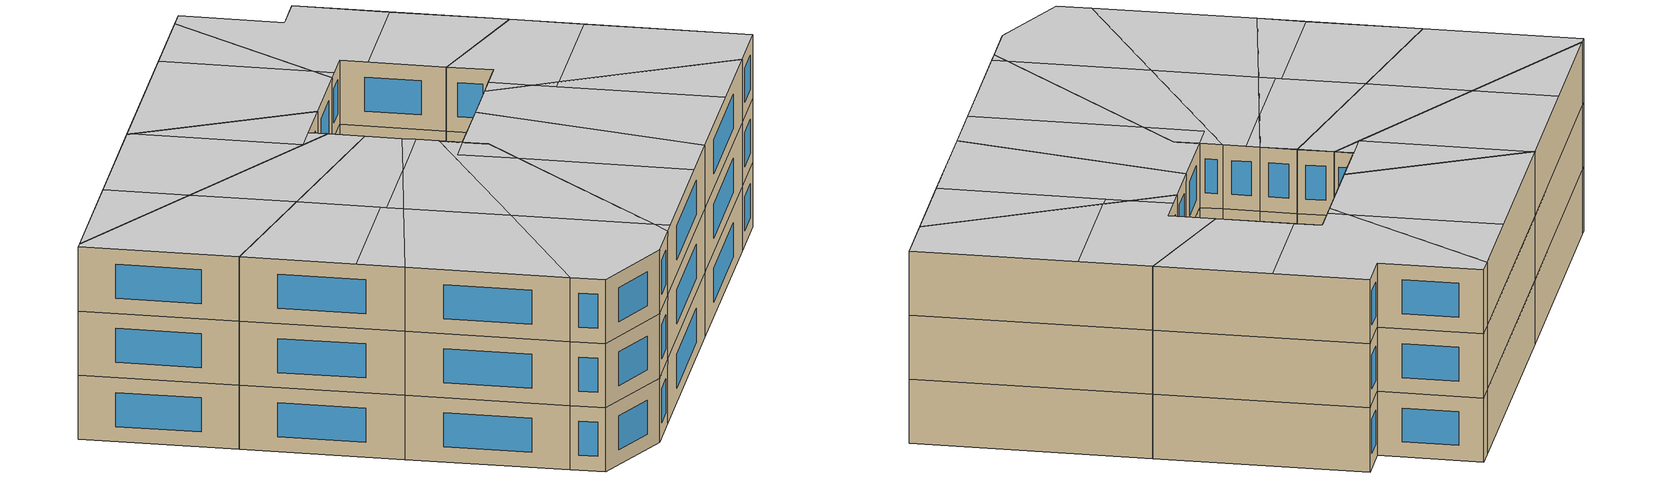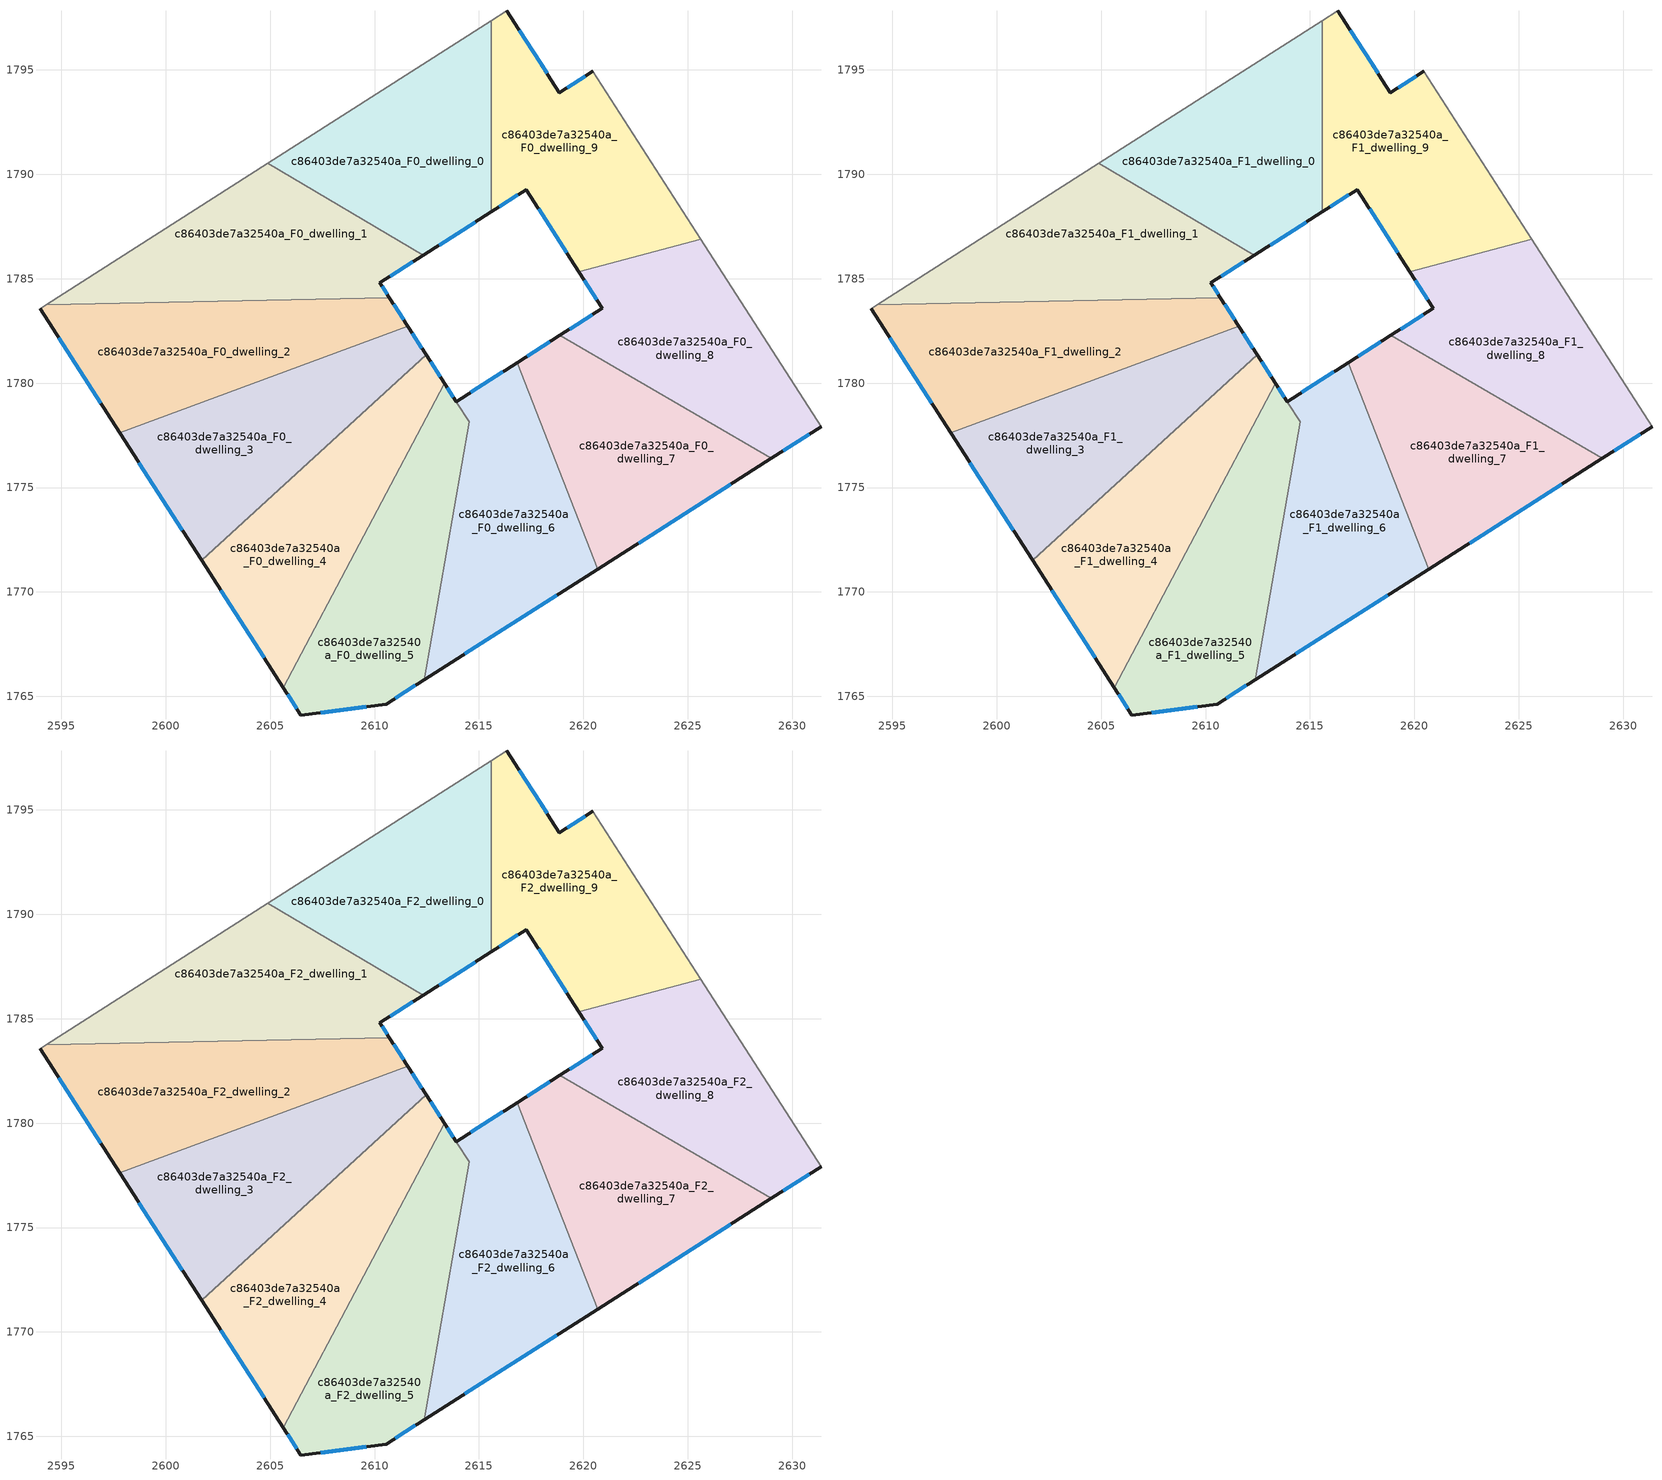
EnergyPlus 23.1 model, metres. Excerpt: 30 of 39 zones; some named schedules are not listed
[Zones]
c86403de7a32540a_F0_dwelling_0
 floor ground (EU_floor_Construction): 2615.58,1797.35 2615.58,1788.2 2612.32,1786.12 2604.88,1790.52 z0
 wall outside (EU_wall_Construction): 2612.32,1786.12 2615.58,1788.2 z0:3
 wall to c86403de7a32540a_F0_dwelling_1 (EU_wall_Construction): 2604.88,1790.52 2612.32,1786.12 z0:3
 wall adiabatic (EU_wall_Construction): 2615.58,1797.35 2604.88,1790.52 z0:3
 wall to c86403de7a32540a_F0_dwelling_9 (EU_wall_Construction): 2615.58,1788.2 2615.58,1797.35 z0:3
 window (EU_Window_Construction): 2613.09,1786.61 2614.82,1787.71 z0.7:2.3
c86403de7a32540a_F0_dwelling_1
 floor ground (EU_floor_Construction): 2612.32,1786.12 2610.26,1784.8 2610.71,1784.09 2594.28,1783.76 2604.88,1790.52 z0
 wall outside (EU_wall_Construction): 2610.71,1784.09 2610.26,1784.8 2612.32,1786.12 z0:3
 wall to c86403de7a32540a_F0_dwelling_2 (EU_wall_Construction): 2594.28,1783.76 2610.71,1784.09 z0:3
 wall adiabatic (EU_wall_Construction): 2604.88,1790.52 2594.28,1783.76 z0:3
 window (EU_Window_Construction): 2610.74,1785.11 2611.84,1785.81 / 2610.61,1784.26 2610.36,1784.63 z0.7:2.3
c86403de7a32540a_F0_dwelling_2
 floor ground (EU_floor_Construction): 2610.71,1784.09 2611.59,1782.72 2597.79,1777.63 2593.98,1783.57 2594.28,1783.76 z0
 wall outside (EU_wall_Construction): 2611.59,1782.72 2610.71,1784.09 / 2593.98,1783.57 2597.79,1777.63 z0:3
 wall to c86403de7a32540a_F0_dwelling_3 (EU_wall_Construction): 2597.79,1777.63 2611.59,1782.72 z0:3
 wall adiabatic (EU_wall_Construction): 2594.28,1783.76 2593.98,1783.57 z0:3
 window (EU_Window_Construction): 2611.39,1783.04 2610.92,1783.77 / 2594.88,1782.17 2596.9,1779.03 z0.7:2.3
c86403de7a32540a_F0_dwelling_3
 floor ground (EU_floor_Construction): 2611.59,1782.72 2612.47,1781.35 2601.72,1771.52 2597.79,1777.63 z0
 wall outside (EU_wall_Construction): 2612.47,1781.35 2611.59,1782.72 / 2597.79,1777.63 2601.72,1771.52 z0:3
 wall to c86403de7a32540a_F0_dwelling_4 (EU_wall_Construction): 2601.72,1771.52 2612.47,1781.35 z0:3
 window (EU_Window_Construction): 2612.27,1781.67 2611.8,1782.4 / 2598.71,1776.2 2600.79,1772.95 z0.7:2.3
c86403de7a32540a_F0_dwelling_4
 floor ground (EU_floor_Construction): 2612.47,1781.35 2613.35,1779.98 2605.64,1765.41 2601.72,1771.52 z0
 wall outside (EU_wall_Construction): 2613.35,1779.98 2612.47,1781.35 / 2601.72,1771.52 2605.64,1765.41 z0:3
 wall to c86403de7a32540a_F0_dwelling_5 (EU_wall_Construction): 2605.64,1765.41 2613.34,1779.96 z0:3
 wall to c86403de7a32540a_F0_dwelling_6 (EU_wall_Construction): 2613.35,1779.97 2613.35,1779.98 z0:3
 window (EU_Window_Construction): 2613.15,1780.3 2612.68,1781.03 / 2602.64,1770.08 2604.72,1766.84 z0.7:2.3
c86403de7a32540a_F0_dwelling_5
 floor ground (EU_floor_Construction): 2613.34,1779.96 2614.53,1778.15 2612.37,1765.8 2610.55,1764.63 2606.48,1764.1 2605.64,1765.41 z0
 wall outside (EU_wall_Construction): 2605.64,1765.41 2606.48,1764.1 2610.55,1764.63 2612.37,1765.8 z0:3
 wall to c86403de7a32540a_F0_dwelling_6 (EU_wall_Construction): 2612.37,1765.8 2614.53,1778.15 2613.34,1779.96 z0:3
 window (EU_Window_Construction): 2610.98,1764.91 2611.95,1765.52 / 2607.43,1764.23 2609.59,1764.51 / 2605.84,1765.1 2606.28,1764.41 z0.7:2.3
c86403de7a32540a_F0_dwelling_6
 floor ground (EU_floor_Construction): 2616.83,1780.98 2620.69,1771.1 2612.37,1765.8 2614.53,1778.15 2613.34,1779.96 2613.35,1779.98 2613.91,1779.12 z0
 wall outside (EU_wall_Construction): 2616.83,1780.98 2613.91,1779.12 2613.35,1779.98 / 2612.37,1765.8 2620.69,1771.1 z0:3
 wall to c86403de7a32540a_F0_dwelling_7 (EU_wall_Construction): 2620.69,1771.1 2616.83,1780.98 z0:3
 window (EU_Window_Construction): 2613.78,1779.32 2613.48,1779.78 / 2616.15,1780.54 2614.59,1779.56 / 2614.33,1767.04 2618.73,1769.85 z0.7:2.3
c86403de7a32540a_F0_dwelling_7
 floor ground (EU_floor_Construction): 2629,1776.4 2620.69,1771.1 2616.83,1780.98 2618.87,1782.28 z0
 wall outside (EU_wall_Construction): 2618.87,1782.28 2616.83,1780.98 / 2620.69,1771.1 2629,1776.4 z0:3
 wall to c86403de7a32540a_F0_dwelling_8 (EU_wall_Construction): 2629,1776.4 2618.87,1782.28 z0:3
 window (EU_Window_Construction): 2618.39,1781.98 2617.31,1781.29 / 2622.64,1772.35 2627.05,1775.16 z0.7:2.3
c86403de7a32540a_F0_dwelling_8
 floor ground (EU_floor_Construction): 2625.61,1786.9 2631.38,1777.92 2629,1776.4 2618.87,1782.28 2620.91,1783.58 2619.78,1785.33 z0
 wall outside (EU_wall_Construction): 2619.78,1785.33 2620.91,1783.58 2618.87,1782.28 / 2629,1776.4 2631.38,1777.92 z0:3
 wall to c86403de7a32540a_F0_dwelling_9 (EU_wall_Construction): 2625.61,1786.9 2619.78,1785.33 z0:3
 wall adiabatic (EU_wall_Construction): 2631.38,1777.92 2625.61,1786.9 z0:3
 window (EU_Window_Construction): 2620.43,1783.28 2619.35,1782.59 / 2620.05,1784.92 2620.64,1783.99 / 2629.56,1776.76 2630.82,1777.56 z0.7:2.3
c86403de7a32540a_F0_dwelling_9
 floor ground (EU_floor_Construction): 2620.45,1794.92 2625.61,1786.9 2619.78,1785.33 2617.26,1789.26 2615.58,1788.2 2615.58,1797.35 2616.34,1797.83 2618.85,1793.91 z0
 wall outside (EU_wall_Construction): 2615.58,1788.2 2617.26,1789.26 2619.78,1785.33 / 2620.45,1794.92 2618.85,1793.91 2616.34,1797.83 z0:3
 wall adiabatic (EU_wall_Construction): 2616.34,1797.83 2615.58,1797.35 / 2625.61,1786.9 2620.45,1794.92 z0:3
 window (EU_Window_Construction): 2617.85,1788.34 2619.19,1786.25 / 2615.97,1788.45 2616.86,1789.01 / 2618.26,1794.83 2616.93,1796.91 / 2620.08,1794.69 2619.23,1794.15 z0.7:2.3
c86403de7a32540a_F1_dwelling_0
 floor to c86403de7a32540a_F0_dwelling_0 (EU_floor_Construction): 2615.58,1797.35 2615.58,1788.2 2612.32,1786.12 2604.88,1790.52 z3
 wall outside (EU_wall_Construction): 2612.32,1786.12 2615.58,1788.2 z3:6
 wall to c86403de7a32540a_F1_dwelling_1 (EU_wall_Construction): 2604.88,1790.52 2612.32,1786.12 z3:6
 wall adiabatic (EU_wall_Construction): 2615.58,1797.35 2604.88,1790.52 z3:6
 wall to c86403de7a32540a_F1_dwelling_9 (EU_wall_Construction): 2615.58,1788.2 2615.58,1797.35 z3:6
 window (EU_Window_Construction): 2613.09,1786.61 2614.82,1787.71 z3.7:5.3
c86403de7a32540a_F1_dwelling_1
 floor to c86403de7a32540a_F0_dwelling_1 (EU_floor_Construction): 2612.32,1786.12 2610.26,1784.8 2610.71,1784.09 2594.28,1783.76 2604.88,1790.52 z3
 wall outside (EU_wall_Construction): 2610.71,1784.09 2610.26,1784.8 2612.32,1786.12 z3:6
 wall to c86403de7a32540a_F1_dwelling_2 (EU_wall_Construction): 2594.28,1783.76 2610.71,1784.09 z3:6
 wall adiabatic (EU_wall_Construction): 2604.88,1790.52 2594.28,1783.76 z3:6
 window (EU_Window_Construction): 2610.74,1785.11 2611.84,1785.81 / 2610.61,1784.26 2610.36,1784.63 z3.7:5.3
c86403de7a32540a_F1_dwelling_2
 floor to c86403de7a32540a_F0_dwelling_2 (EU_floor_Construction): 2610.71,1784.09 2611.59,1782.72 2597.79,1777.63 2593.98,1783.57 2594.28,1783.76 z3
 wall outside (EU_wall_Construction): 2611.59,1782.72 2610.71,1784.09 / 2593.98,1783.57 2597.79,1777.63 z3:6
 wall to c86403de7a32540a_F1_dwelling_3 (EU_wall_Construction): 2597.79,1777.63 2611.59,1782.72 z3:6
 wall adiabatic (EU_wall_Construction): 2594.28,1783.76 2593.98,1783.57 z3:6
 window (EU_Window_Construction): 2611.39,1783.04 2610.92,1783.77 / 2594.88,1782.17 2596.9,1779.03 z3.7:5.3
c86403de7a32540a_F1_dwelling_3
 floor to c86403de7a32540a_F0_dwelling_3 (EU_floor_Construction): 2611.59,1782.72 2612.47,1781.35 2601.72,1771.52 2597.79,1777.63 z3
 wall outside (EU_wall_Construction): 2612.47,1781.35 2611.59,1782.72 / 2597.79,1777.63 2601.72,1771.52 z3:6
 wall to c86403de7a32540a_F1_dwelling_4 (EU_wall_Construction): 2601.72,1771.52 2612.47,1781.35 z3:6
 window (EU_Window_Construction): 2612.27,1781.67 2611.8,1782.4 / 2598.71,1776.2 2600.79,1772.95 z3.7:5.3
c86403de7a32540a_F1_dwelling_4
 floor to c86403de7a32540a_F0_dwelling_4 (EU_floor_Construction): 2612.47,1781.35 2613.35,1779.98 2605.64,1765.41 2601.72,1771.52 z3
 wall outside (EU_wall_Construction): 2613.35,1779.98 2612.47,1781.35 / 2601.72,1771.52 2605.64,1765.41 z3:6
 wall to c86403de7a32540a_F1_dwelling_5 (EU_wall_Construction): 2605.64,1765.41 2613.34,1779.96 z3:6
 wall to c86403de7a32540a_F1_dwelling_6 (EU_wall_Construction): 2613.35,1779.97 2613.35,1779.98 z3:6
 window (EU_Window_Construction): 2613.15,1780.3 2612.68,1781.03 / 2602.64,1770.08 2604.72,1766.84 z3.7:5.3
c86403de7a32540a_F1_dwelling_5
 floor to c86403de7a32540a_F0_dwelling_5 (EU_floor_Construction): 2613.34,1779.96 2614.53,1778.15 2612.37,1765.8 2610.55,1764.63 2606.48,1764.1 2605.64,1765.41 z3
 wall outside (EU_wall_Construction): 2605.64,1765.41 2606.48,1764.1 2610.55,1764.63 2612.37,1765.8 z3:6
 wall to c86403de7a32540a_F1_dwelling_6 (EU_wall_Construction): 2612.37,1765.8 2614.53,1778.15 2613.34,1779.96 z3:6
 window (EU_Window_Construction): 2610.98,1764.91 2611.95,1765.52 / 2607.43,1764.23 2609.59,1764.51 / 2605.84,1765.1 2606.28,1764.41 z3.7:5.3
c86403de7a32540a_F1_dwelling_6
 floor to c86403de7a32540a_F0_dwelling_6 (EU_floor_Construction): 2616.83,1780.98 2620.69,1771.1 2612.37,1765.8 2614.53,1778.15 2613.34,1779.96 2613.35,1779.98 2613.91,1779.12 z3
 wall outside (EU_wall_Construction): 2616.83,1780.98 2613.91,1779.12 2613.35,1779.98 / 2612.37,1765.8 2620.69,1771.1 z3:6
 wall to c86403de7a32540a_F1_dwelling_7 (EU_wall_Construction): 2620.69,1771.1 2616.83,1780.98 z3:6
 window (EU_Window_Construction): 2613.78,1779.32 2613.48,1779.78 / 2616.15,1780.54 2614.59,1779.56 / 2614.33,1767.04 2618.73,1769.85 z3.7:5.3
c86403de7a32540a_F1_dwelling_7
 floor to c86403de7a32540a_F0_dwelling_7 (EU_floor_Construction): 2629,1776.4 2620.69,1771.1 2616.83,1780.98 2618.87,1782.28 z3
 wall outside (EU_wall_Construction): 2618.87,1782.28 2616.83,1780.98 / 2620.69,1771.1 2629,1776.4 z3:6
 wall to c86403de7a32540a_F1_dwelling_8 (EU_wall_Construction): 2629,1776.4 2618.87,1782.28 z3:6
 window (EU_Window_Construction): 2618.39,1781.98 2617.31,1781.29 / 2622.64,1772.35 2627.05,1775.16 z3.7:5.3
c86403de7a32540a_F1_dwelling_8
 floor to c86403de7a32540a_F0_dwelling_8 (EU_floor_Construction): 2625.61,1786.9 2631.38,1777.92 2629,1776.4 2618.87,1782.28 2620.91,1783.58 2619.78,1785.33 z3
 wall outside (EU_wall_Construction): 2619.78,1785.33 2620.91,1783.58 2618.87,1782.28 / 2629,1776.4 2631.38,1777.92 z3:6
 wall to c86403de7a32540a_F1_dwelling_9 (EU_wall_Construction): 2625.61,1786.9 2619.78,1785.33 z3:6
 wall adiabatic (EU_wall_Construction): 2631.38,1777.92 2625.61,1786.9 z3:6
 window (EU_Window_Construction): 2620.43,1783.28 2619.35,1782.59 / 2620.05,1784.92 2620.64,1783.99 / 2629.56,1776.76 2630.82,1777.56 z3.7:5.3
c86403de7a32540a_F1_dwelling_9
 floor to c86403de7a32540a_F0_dwelling_9 (EU_floor_Construction): 2620.45,1794.92 2625.61,1786.9 2619.78,1785.33 2617.26,1789.26 2615.58,1788.2 2615.58,1797.35 2616.34,1797.83 2618.85,1793.91 z3
 wall outside (EU_wall_Construction): 2615.58,1788.2 2617.26,1789.26 2619.78,1785.33 / 2620.45,1794.92 2618.85,1793.91 2616.34,1797.83 z3:6
 wall adiabatic (EU_wall_Construction): 2616.34,1797.83 2615.58,1797.35 / 2625.61,1786.9 2620.45,1794.92 z3:6
 window (EU_Window_Construction): 2617.85,1788.34 2619.19,1786.25 / 2615.97,1788.45 2616.86,1789.01 / 2618.26,1794.83 2616.93,1796.91 / 2620.08,1794.69 2619.23,1794.15 z3.7:5.3
c86403de7a32540a_F2_dwelling_0
 floor to c86403de7a32540a_F1_dwelling_0 (EU_floor_Construction): 2615.58,1797.35 2615.58,1788.2 2612.32,1786.12 2604.88,1790.52 z6
 wall outside (EU_wall_Construction): 2612.32,1786.12 2615.58,1788.2 z6:9
 wall to c86403de7a32540a_F2_dwelling_1 (EU_wall_Construction): 2604.88,1790.52 2612.32,1786.12 z6:9
 wall adiabatic (EU_wall_Construction): 2615.58,1797.35 2604.88,1790.52 z6:9
 wall to c86403de7a32540a_F2_dwelling_9 (EU_wall_Construction): 2615.58,1788.2 2615.58,1797.35 z6:9
 window (EU_Window_Construction): 2613.09,1786.61 2614.82,1787.71 z6.7:8.3
 ceiling to c86403de7a32540a_F3_dwelling_4 (EU_floor_Construction): 2615.58,1788.2 2615.58,1789.3 2611.93,1795.02 2604.94,1790.56 2605.02,1790.44 2612.32,1786.12 z9
 ceiling to c86403de7a32540a_F3_dwelling_6 (EU_floor_Construction): 2615.58,1789.3 2615.58,1797.35 2611.93,1795.02 z9
c86403de7a32540a_F2_dwelling_1
 floor to c86403de7a32540a_F1_dwelling_1 (EU_floor_Construction): 2612.32,1786.12 2610.26,1784.8 2610.71,1784.09 2594.28,1783.76 2604.88,1790.52 z6
 wall outside (EU_wall_Construction): 2610.71,1784.09 2610.26,1784.8 2612.32,1786.12 z6:9
 wall to c86403de7a32540a_F2_dwelling_2 (EU_wall_Construction): 2594.28,1783.76 2610.71,1784.09 z6:9
 wall adiabatic (EU_wall_Construction): 2604.88,1790.52 2594.28,1783.76 z6:9
 window (EU_Window_Construction): 2610.74,1785.11 2611.84,1785.81 / 2610.61,1784.26 2610.36,1784.63 z6.7:8.3
 ceiling to c86403de7a32540a_F3_dwelling_2 (EU_floor_Construction): 2610.71,1784.09 2610.25,1784.8 2609.09,1784.06 z9; 2609.09,1784.06 2605.02,1790.44 2604.88,1790.52 2599.53,1787.11 2601.57,1783.91 z9
 ceiling adiabatic (EU_roof_Construction): 2612.32,1786.12 2605.02,1790.44 2609.09,1784.06 z9
 ceiling to c86403de7a32540a_F3_dwelling_0 (EU_floor_Construction): 2601.57,1783.91 2599.53,1787.11 2594.28,1783.76 z9
c86403de7a32540a_F2_dwelling_2
 floor to c86403de7a32540a_F1_dwelling_2 (EU_floor_Construction): 2610.71,1784.09 2611.59,1782.72 2597.79,1777.63 2593.98,1783.57 2594.28,1783.76 z6
 wall outside (EU_wall_Construction): 2611.59,1782.72 2610.71,1784.09 / 2593.98,1783.57 2597.79,1777.63 z6:9
 wall to c86403de7a32540a_F2_dwelling_3 (EU_wall_Construction): 2597.79,1777.63 2611.59,1782.72 z6:9
 wall adiabatic (EU_wall_Construction): 2594.28,1783.76 2593.98,1783.57 z6:9
 window (EU_Window_Construction): 2611.39,1783.04 2610.92,1783.77 / 2594.88,1782.17 2596.9,1779.03 z6.7:8.3
 ceiling to c86403de7a32540a_F3_dwelling_0 (EU_floor_Construction): 2604.09,1779.96 2601.57,1783.91 2594.28,1783.76 2593.98,1783.57 2597.79,1777.63 z9
 ceiling to c86403de7a32540a_F3_dwelling_2 (EU_floor_Construction): 2611.59,1782.72 2610.71,1784.09 2601.57,1783.91 2604.09,1779.96 z9
c86403de7a32540a_F2_dwelling_3
 floor to c86403de7a32540a_F1_dwelling_3 (EU_floor_Construction): 2611.59,1782.72 2612.47,1781.35 2601.72,1771.52 2597.79,1777.63 z6
 wall outside (EU_wall_Construction): 2612.47,1781.35 2611.59,1782.72 / 2597.79,1777.63 2601.72,1771.52 z6:9
 wall to c86403de7a32540a_F2_dwelling_4 (EU_wall_Construction): 2601.72,1771.52 2612.47,1781.35 z6:9
 window (EU_Window_Construction): 2612.27,1781.67 2611.8,1782.4 / 2598.71,1776.2 2600.79,1772.95 z6.7:8.3
 ceiling to c86403de7a32540a_F3_dwelling_3 (EU_floor_Construction): 2609.8,1778.91 2606.22,1776.62 2606.62,1776 z9
 ceiling to c86403de7a32540a_F3_dwelling_0 (EU_floor_Construction): 2606.07,1776.86 2604.09,1779.96 2597.79,1777.63 2600.55,1773.34 z9
 ceiling to c86403de7a32540a_F3_dwelling_1 (EU_floor_Construction): 2606.62,1776 2606.07,1776.86 2600.55,1773.34 2601.72,1771.52 z9
 ceiling to c86403de7a32540a_F3_dwelling_2 (EU_floor_Construction): 2609.8,1778.91 2612.47,1781.35 2611.59,1782.72 2604.09,1779.96 2606.22,1776.62 z9
c86403de7a32540a_F2_dwelling_4
 floor to c86403de7a32540a_F1_dwelling_4 (EU_floor_Construction): 2612.47,1781.35 2613.35,1779.98 2605.64,1765.41 2601.72,1771.52 z6
 wall outside (EU_wall_Construction): 2613.35,1779.98 2612.47,1781.35 / 2601.72,1771.52 2605.64,1765.41 z6:9
 wall to c86403de7a32540a_F2_dwelling_5 (EU_wall_Construction): 2605.64,1765.41 2613.34,1779.96 z6:9
 wall to c86403de7a32540a_F2_dwelling_6 (EU_wall_Construction): 2613.35,1779.97 2613.35,1779.98 z6:9
 window (EU_Window_Construction): 2613.15,1780.3 2612.68,1781.03 / 2602.64,1770.08 2604.72,1766.84 z6.7:8.3
 ceiling to c86403de7a32540a_F3_dwelling_1 (EU_floor_Construction): 2605.64,1765.41 2609.15,1772.04 2606.62,1776 2601.72,1771.52 z9
 ceiling to c86403de7a32540a_F3_dwelling_2 (EU_floor_Construction): 2611.63,1780.07 2612.8,1780.83 2612.47,1781.35 2609.8,1778.9 z9
 ceiling to c86403de7a32540a_F3_dwelling_3 (EU_floor_Construction): 2609.15,1772.04 2613.34,1779.96 2613.35,1779.97 2612.8,1780.83 2611.63,1780.07 2609.8,1778.9 2606.62,1776 z9
c86403de7a32540a_F2_dwelling_5
 floor to c86403de7a32540a_F1_dwelling_5 (EU_floor_Construction): 2613.34,1779.96 2614.53,1778.15 2612.37,1765.8 2610.55,1764.63 2606.48,1764.1 2605.64,1765.41 z6
 wall outside (EU_wall_Construction): 2605.64,1765.41 2606.48,1764.1 2610.55,1764.63 2612.37,1765.8 z6:9
 wall to c86403de7a32540a_F2_dwelling_6 (EU_wall_Construction): 2612.37,1765.8 2614.53,1778.15 2613.34,1779.96 z6:9
 window (EU_Window_Construction): 2610.98,1764.91 2611.95,1765.52 / 2607.43,1764.23 2609.59,1764.51 / 2605.84,1765.1 2606.28,1764.41 z6.7:8.3
 ceiling to c86403de7a32540a_F3_dwelling_3 (EU_floor_Construction): 2612.54,1766.72 2614.17,1776.09 2612.72,1778.36 2613.9,1779.11 2613.34,1779.96 2609.15,1772.04 z9
 ceiling to c86403de7a32540a_F3_dwelling_5 (EU_floor_Construction): 2614.17,1776.1 2614.53,1778.15 2614.19,1778.66 2613.9,1779.11 2612.72,1778.36 z9
 ceiling to c86403de7a32540a_F3_dwelling_1 (EU_floor_Construction): 2612.37,1765.8 2612.54,1766.72 2609.15,1772.04 2605.64,1765.41 2606.48,1764.1 2610.55,1764.63 z9
c86403de7a32540a_F2_dwelling_6
 floor to c86403de7a32540a_F1_dwelling_6 (EU_floor_Construction): 2616.83,1780.98 2620.69,1771.1 2612.37,1765.8 2614.53,1778.15 2613.34,1779.96 2613.35,1779.98 2613.91,1779.12 z6
 wall outside (EU_wall_Construction): 2616.83,1780.98 2613.91,1779.12 2613.35,1779.98 / 2612.37,1765.8 2620.69,1771.1 z6:9
 wall to c86403de7a32540a_F2_dwelling_7 (EU_wall_Construction): 2620.69,1771.1 2616.83,1780.98 z6:9
 window (EU_Window_Construction): 2613.78,1779.32 2613.48,1779.78 / 2616.15,1780.54 2614.59,1779.56 / 2614.33,1767.04 2618.73,1769.85 z6.7:8.3
 ceiling adiabatic (EU_roof_Construction): 2618.32,1769.59 2614.17,1776.1 2612.54,1766.72 2612.91,1766.14 z9
 ceiling to c86403de7a32540a_F3_dwelling_5 (EU_floor_Construction): 2620.69,1771.1 2616.83,1780.98 2613.91,1779.12 2614.53,1778.15 2614.17,1776.1 2618.32,1769.59 z9
 ceiling to c86403de7a32540a_F3_dwelling_1 (EU_floor_Construction): 2612.91,1766.14 2612.54,1766.72 2612.37,1765.8 z9
c86403de7a32540a_F2_dwelling_7
 floor to c86403de7a32540a_F1_dwelling_7 (EU_floor_Construction): 2629,1776.4 2620.69,1771.1 2616.83,1780.98 2618.87,1782.28 z6
 wall outside (EU_wall_Construction): 2618.87,1782.28 2616.83,1780.98 / 2620.69,1771.1 2629,1776.4 z6:9
 wall to c86403de7a32540a_F2_dwelling_8 (EU_wall_Construction): 2629,1776.4 2618.87,1782.28 z6:9
 window (EU_Window_Construction): 2618.39,1781.98 2617.31,1781.29 / 2622.64,1772.35 2627.05,1775.16 z6.7:8.3
 ceiling to c86403de7a32540a_F3_dwelling_8 (EU_floor_Construction): 2629,1776.4 2621.78,1780.59 2621.33,1780.3 2625.31,1774.05 z9
 ceiling to c86403de7a32540a_F3_dwelling_5 (EU_floor_Construction): 2625.31,1774.05 2620.76,1781.19 2618.87,1782.28 2616.83,1780.98 2620.69,1771.1 z9
 ceiling to c86403de7a32540a_F3_dwelling_7 (EU_floor_Construction): 2621.78,1780.59 2620.76,1781.19 2621.33,1780.3 z9
c86403de7a32540a_F2_dwelling_8
 floor to c86403de7a32540a_F1_dwelling_8 (EU_floor_Construction): 2625.61,1786.9 2631.38,1777.92 2629,1776.4 2618.87,1782.28 2620.91,1783.58 2619.78,1785.33 z6
 wall outside (EU_wall_Construction): 2619.78,1785.33 2620.91,1783.58 2618.87,1782.28 / 2629,1776.4 2631.38,1777.92 z6:9
 wall to c86403de7a32540a_F2_dwelling_9 (EU_wall_Construction): 2625.61,1786.9 2619.78,1785.33 z6:9
 wall adiabatic (EU_wall_Construction): 2631.38,1777.92 2625.61,1786.9 z6:9
 window (EU_Window_Construction): 2620.43,1783.28 2619.35,1782.59 / 2620.05,1784.92 2620.64,1783.99 / 2629.56,1776.76 2630.82,1777.56 z6.7:8.3
 ceiling to c86403de7a32540a_F3_dwelling_7 (EU_floor_Construction): 2627.37,1784.16 2625.61,1786.9 2619.78,1785.33 2620.91,1783.58 2619.72,1782.82 2620.76,1781.19 2621.78,1780.59 z9
 ceiling to c86403de7a32540a_F3_dwelling_8 (EU_floor_Construction): 2631.38,1777.92 2627.37,1784.16 2621.78,1780.59 2629,1776.4 z9
 ceiling to c86403de7a32540a_F3_dwelling_5 (EU_floor_Construction): 2620.76,1781.19 2619.72,1782.82 2618.87,1782.28 z9
c86403de7a32540a_F2_dwelling_9
 floor to c86403de7a32540a_F1_dwelling_9 (EU_floor_Construction): 2620.45,1794.92 2625.61,1786.9 2619.78,1785.33 2617.26,1789.26 2615.58,1788.2 2615.58,1797.35 2616.34,1797.83 2618.85,1793.91 z6
 wall outside (EU_wall_Construction): 2615.58,1788.2 2617.26,1789.26 2619.78,1785.33 / 2620.45,1794.92 2618.85,1793.91 2616.34,1797.83 z6:9
 wall adiabatic (EU_wall_Construction): 2616.34,1797.83 2615.58,1797.35 / 2625.61,1786.9 2620.45,1794.92 z6:9
 window (EU_Window_Construction): 2617.85,1788.34 2619.19,1786.25 / 2615.97,1788.45 2616.86,1789.01 / 2618.26,1794.83 2616.93,1796.91 / 2620.08,1794.69 2619.23,1794.15 z6.7:8.3
 ceiling to c86403de7a32540a_F3_dwelling_6 (EU_floor_Construction): 2622.77,1791.32 2620.45,1794.92 2618.85,1793.91 2616.34,1797.83 2615.58,1797.35 2615.58,1789.3 2616.08,1788.52 2617.26,1789.26 2617.92,1788.23 z9
 ceiling to c86403de7a32540a_F3_dwelling_4 (EU_floor_Construction): 2616.08,1788.52 2615.58,1789.3 2615.58,1788.2 z9
 ceiling to c86403de7a32540a_F3_dwelling_7 (EU_floor_Construction): 2625.61,1786.9 2622.77,1791.32 2617.92,1788.23 2619.78,1785.33 z9
[Building]
EU S2 Campaign: North Axis=0; Terrain=City; Solar Distribution=FullExterior
[Site:Location]
Budapest.Ferenc.Liszt.Intl.AP: Latitude=47.437; Longitude=19.256; Time Zone=1; Elevation=185
[SizingPeriod:WeatherFileDays]
AnnualSizingPeriod: Begin Month=1; Begin Day of Month=1; End Month=12; End Day of Month=31; Day of Week for Start Day=Monday; Use Weather File Daylight Saving Period=No; Use Weather File Rain and Snow Indicators=No
[MATERIAL]
EU_InternalMass_Material: Roughness=MediumRough; Thickness=0.1; Conductivity=1; Density=1800; Specific Heat=900; Thermal Absorptance=0.9; Solar Absorptance=0.7; Visible Absorptance=0.7
[MATERIAL:NOMASS] Roughness=MediumRough; Thermal Absorptance=0.9; Solar Absorptance=0.7; Visible Absorptance=0.7
Name | Thermal Resistance
EU_wall_NoMass | 0.832559
EU_roof_NoMass | 1.39638
EU_floor_NoMass | 0.872794
[WINDOWMATERIAL:SIMPLEGLAZINGSYSTEM]
EU_Window_SimpleGlazing: UFactor=2.79869; Solar Heat Gain Coefficient=0.75; Visible Transmittance=0.75
[CONSTRUCTION]
EU_wall_Construction: EU_wall_NoMass
EU_roof_Construction: EU_roof_NoMass
EU_floor_Construction: EU_floor_NoMass
EU_Window_Construction: EU_Window_SimpleGlazing
EU_InternalMass_Construction: EU_InternalMass_Material
[ZONE] Type=1; Multiplier=1; Ceiling Height=autocalculate; Floor Area=autocalculate; Part of Total Floor Area=Yes
Name | Volume
c86403de7a32540a_F0_dwelling_0; c86403de7a32540a_F1_dwelling_0; c86403de7a32540a_F2_dwelling_0 | 191.587
c86403de7a32540a_F0_dwelling_1; c86403de7a32540a_F1_dwelling_1; c86403de7a32540a_F2_dwelling_1; c86403de7a32540a_F0_dwelling_4; c86403de7a32540a_F1_dwelling_4; c86403de7a32540a_F2_dwelling_4 | 191.583
c86403de7a32540a_F0_dwelling_2; c86403de7a32540a_F1_dwelling_2; c86403de7a32540a_F2_dwelling_2 | 191.598
c86403de7a32540a_F0_dwelling_3; c86403de7a32540a_F1_dwelling_3; c86403de7a32540a_F2_dwelling_3 | 191.609
c86403de7a32540a_F0_dwelling_5; c86403de7a32540a_F1_dwelling_5; c86403de7a32540a_F2_dwelling_5 | 189.759
c86403de7a32540a_F0_dwelling_6; c86403de7a32540a_F1_dwelling_6; c86403de7a32540a_F2_dwelling_6 | 193.536
c86403de7a32540a_F0_dwelling_7; c86403de7a32540a_F1_dwelling_7; c86403de7a32540a_F2_dwelling_7 | 191.568
c86403de7a32540a_F0_dwelling_8; c86403de7a32540a_F1_dwelling_8; c86403de7a32540a_F2_dwelling_8 | 191.606
c86403de7a32540a_F0_dwelling_9; c86403de7a32540a_F1_dwelling_9; c86403de7a32540a_F2_dwelling_9 | 191.597
[INTERNALMASS] Construction=EU_InternalMass_Construction
Name | Zone or ZoneList | Surface Area
c86403de7a32540a_F0_dwelling_0_EU_InternalMass | c86403de7a32540a_F0_dwelling_0 | 63.8624
c86403de7a32540a_F0_dwelling_1_EU_InternalMass | c86403de7a32540a_F0_dwelling_1 | 63.8614
c86403de7a32540a_F0_dwelling_2_EU_InternalMass | c86403de7a32540a_F0_dwelling_2 | 63.8658
c86403de7a32540a_F0_dwelling_3_EU_InternalMass | c86403de7a32540a_F0_dwelling_3 | 63.8695
c86403de7a32540a_F0_dwelling_4_EU_InternalMass | c86403de7a32540a_F0_dwelling_4 | 63.8608
c86403de7a32540a_F0_dwelling_5_EU_InternalMass | c86403de7a32540a_F0_dwelling_5 | 63.2504
c86403de7a32540a_F0_dwelling_6_EU_InternalMass | c86403de7a32540a_F0_dwelling_6 | 64.4904
c86403de7a32540a_F0_dwelling_7_EU_InternalMass | c86403de7a32540a_F0_dwelling_7 | 63.8559
c86403de7a32540a_F0_dwelling_8_EU_InternalMass | c86403de7a32540a_F0_dwelling_8 | 63.8688
c86403de7a32540a_F0_dwelling_9_EU_InternalMass | c86403de7a32540a_F0_dwelling_9 | 63.8655
c86403de7a32540a_F1_dwelling_0_EU_InternalMass | c86403de7a32540a_F1_dwelling_0 | 63.8624
c86403de7a32540a_F1_dwelling_1_EU_InternalMass | c86403de7a32540a_F1_dwelling_1 | 63.8614
c86403de7a32540a_F1_dwelling_2_EU_InternalMass | c86403de7a32540a_F1_dwelling_2 | 63.8658
c86403de7a32540a_F1_dwelling_3_EU_InternalMass | c86403de7a32540a_F1_dwelling_3 | 63.8695
c86403de7a32540a_F1_dwelling_4_EU_InternalMass | c86403de7a32540a_F1_dwelling_4 | 63.8608
c86403de7a32540a_F1_dwelling_5_EU_InternalMass | c86403de7a32540a_F1_dwelling_5 | 63.2504
c86403de7a32540a_F1_dwelling_6_EU_InternalMass | c86403de7a32540a_F1_dwelling_6 | 64.4904
c86403de7a32540a_F1_dwelling_7_EU_InternalMass | c86403de7a32540a_F1_dwelling_7 | 63.8559
c86403de7a32540a_F1_dwelling_8_EU_InternalMass | c86403de7a32540a_F1_dwelling_8 | 63.8688
c86403de7a32540a_F1_dwelling_9_EU_InternalMass | c86403de7a32540a_F1_dwelling_9 | 63.8655
c86403de7a32540a_F2_dwelling_0_EU_InternalMass | c86403de7a32540a_F2_dwelling_0 | 63.8624
c86403de7a32540a_F2_dwelling_1_EU_InternalMass | c86403de7a32540a_F2_dwelling_1 | 63.8614
c86403de7a32540a_F2_dwelling_2_EU_InternalMass | c86403de7a32540a_F2_dwelling_2 | 63.8658
c86403de7a32540a_F2_dwelling_3_EU_InternalMass | c86403de7a32540a_F2_dwelling_3 | 63.8695
c86403de7a32540a_F2_dwelling_4_EU_InternalMass | c86403de7a32540a_F2_dwelling_4 | 63.8608
c86403de7a32540a_F2_dwelling_5_EU_InternalMass | c86403de7a32540a_F2_dwelling_5 | 63.2504
c86403de7a32540a_F2_dwelling_6_EU_InternalMass | c86403de7a32540a_F2_dwelling_6 | 64.4904
c86403de7a32540a_F2_dwelling_7_EU_InternalMass | c86403de7a32540a_F2_dwelling_7 | 63.8559
c86403de7a32540a_F2_dwelling_8_EU_InternalMass | c86403de7a32540a_F2_dwelling_8 | 63.8688
c86403de7a32540a_F2_dwelling_9_EU_InternalMass | c86403de7a32540a_F2_dwelling_9 | 63.8655
[OTHEREQUIPMENT] Fuel Type=Electricity; Design Level Calculation Method=Watts/Area; Power per Zone Floor Area=1; Fraction Latent=0; Fraction Radiant=0; Fraction Lost=0; Carbon Dioxide Generation Rate=0; EndUse Subcategory=EU_Step8_InternalGains
Name | Zone or ZoneList or Space or SpaceList | Schedule
EU_Step8_InternalGain_c86403de7a32540a_F0_dwelling_0_f000 | c86403de7a32540a_F0_dwelling_0 | EU_Step8_GainSchedule_c86403de7a32540a_F0_dwelling_0_f000
EU_Step8_InternalGain_c86403de7a32540a_F0_dwelling_1_f000 | c86403de7a32540a_F0_dwelling_1 | EU_Step8_GainSchedule_c86403de7a32540a_F0_dwelling_1_f000
EU_Step8_InternalGain_c86403de7a32540a_F0_dwelling_2_f000 | c86403de7a32540a_F0_dwelling_2 | EU_Step8_GainSchedule_c86403de7a32540a_F0_dwelling_2_f000
EU_Step8_InternalGain_c86403de7a32540a_F0_dwelling_3_f000 | c86403de7a32540a_F0_dwelling_3 | EU_Step8_GainSchedule_c86403de7a32540a_F0_dwelling_3_f000
EU_Step8_InternalGain_c86403de7a32540a_F0_dwelling_4_f000 | c86403de7a32540a_F0_dwelling_4 | EU_Step8_GainSchedule_c86403de7a32540a_F0_dwelling_4_f000
EU_Step8_InternalGain_c86403de7a32540a_F0_dwelling_5_f000 | c86403de7a32540a_F0_dwelling_5 | EU_Step8_GainSchedule_c86403de7a32540a_F0_dwelling_5_f000
EU_Step8_InternalGain_c86403de7a32540a_F0_dwelling_6_f000 | c86403de7a32540a_F0_dwelling_6 | EU_Step8_GainSchedule_c86403de7a32540a_F0_dwelling_6_f000
EU_Step8_InternalGain_c86403de7a32540a_F0_dwelling_7_f000 | c86403de7a32540a_F0_dwelling_7 | EU_Step8_GainSchedule_c86403de7a32540a_F0_dwelling_7_f000
EU_Step8_InternalGain_c86403de7a32540a_F0_dwelling_8_f000 | c86403de7a32540a_F0_dwelling_8 | EU_Step8_GainSchedule_c86403de7a32540a_F0_dwelling_8_f000
EU_Step8_InternalGain_c86403de7a32540a_F0_dwelling_9_f000 | c86403de7a32540a_F0_dwelling_9 | EU_Step8_GainSchedule_c86403de7a32540a_F0_dwelling_9_f000
EU_Step8_InternalGain_c86403de7a32540a_F1_dwelling_0_f000 | c86403de7a32540a_F1_dwelling_0 | EU_Step8_GainSchedule_c86403de7a32540a_F1_dwelling_0_f000
EU_Step8_InternalGain_c86403de7a32540a_F1_dwelling_1_f000 | c86403de7a32540a_F1_dwelling_1 | EU_Step8_GainSchedule_c86403de7a32540a_F1_dwelling_1_f000
EU_Step8_InternalGain_c86403de7a32540a_F1_dwelling_2_f000 | c86403de7a32540a_F1_dwelling_2 | EU_Step8_GainSchedule_c86403de7a32540a_F1_dwelling_2_f000
EU_Step8_InternalGain_c86403de7a32540a_F1_dwelling_3_f000 | c86403de7a32540a_F1_dwelling_3 | EU_Step8_GainSchedule_c86403de7a32540a_F1_dwelling_3_f000
EU_Step8_InternalGain_c86403de7a32540a_F1_dwelling_4_f000 | c86403de7a32540a_F1_dwelling_4 | EU_Step8_GainSchedule_c86403de7a32540a_F1_dwelling_4_f000
EU_Step8_InternalGain_c86403de7a32540a_F1_dwelling_5_f000 | c86403de7a32540a_F1_dwelling_5 | EU_Step8_GainSchedule_c86403de7a32540a_F1_dwelling_5_f000
EU_Step8_InternalGain_c86403de7a32540a_F1_dwelling_6_f000 | c86403de7a32540a_F1_dwelling_6 | EU_Step8_GainSchedule_c86403de7a32540a_F1_dwelling_6_f000
EU_Step8_InternalGain_c86403de7a32540a_F1_dwelling_7_f000 | c86403de7a32540a_F1_dwelling_7 | EU_Step8_GainSchedule_c86403de7a32540a_F1_dwelling_7_f000
EU_Step8_InternalGain_c86403de7a32540a_F1_dwelling_8_f000 | c86403de7a32540a_F1_dwelling_8 | EU_Step8_GainSchedule_c86403de7a32540a_F1_dwelling_8_f000
EU_Step8_InternalGain_c86403de7a32540a_F1_dwelling_9_f000 | c86403de7a32540a_F1_dwelling_9 | EU_Step8_GainSchedule_c86403de7a32540a_F1_dwelling_9_f000
EU_Step8_InternalGain_c86403de7a32540a_F2_dwelling_0_f000 | c86403de7a32540a_F2_dwelling_0 | EU_Step8_GainSchedule_c86403de7a32540a_F2_dwelling_0_f000
EU_Step8_InternalGain_c86403de7a32540a_F2_dwelling_1_f000 | c86403de7a32540a_F2_dwelling_1 | EU_Step8_GainSchedule_c86403de7a32540a_F2_dwelling_1_f000
EU_Step8_InternalGain_c86403de7a32540a_F2_dwelling_2_f000 | c86403de7a32540a_F2_dwelling_2 | EU_Step8_GainSchedule_c86403de7a32540a_F2_dwelling_2_f000
EU_Step8_InternalGain_c86403de7a32540a_F2_dwelling_3_f000 | c86403de7a32540a_F2_dwelling_3 | EU_Step8_GainSchedule_c86403de7a32540a_F2_dwelling_3_f000
EU_Step8_InternalGain_c86403de7a32540a_F2_dwelling_4_f000 | c86403de7a32540a_F2_dwelling_4 | EU_Step8_GainSchedule_c86403de7a32540a_F2_dwelling_4_f000
EU_Step8_InternalGain_c86403de7a32540a_F2_dwelling_5_f000 | c86403de7a32540a_F2_dwelling_5 | EU_Step8_GainSchedule_c86403de7a32540a_F2_dwelling_5_f000
EU_Step8_InternalGain_c86403de7a32540a_F2_dwelling_6_f000 | c86403de7a32540a_F2_dwelling_6 | EU_Step8_GainSchedule_c86403de7a32540a_F2_dwelling_6_f000
EU_Step8_InternalGain_c86403de7a32540a_F2_dwelling_7_f000 | c86403de7a32540a_F2_dwelling_7 | EU_Step8_GainSchedule_c86403de7a32540a_F2_dwelling_7_f000
EU_Step8_InternalGain_c86403de7a32540a_F2_dwelling_8_f000 | c86403de7a32540a_F2_dwelling_8 | EU_Step8_GainSchedule_c86403de7a32540a_F2_dwelling_8_f000
EU_Step8_InternalGain_c86403de7a32540a_F2_dwelling_9_f000 | c86403de7a32540a_F2_dwelling_9 | EU_Step8_GainSchedule_c86403de7a32540a_F2_dwelling_9_f000
[ZONEVENTILATION:DESIGNFLOWRATE] Schedule=EU_AlwaysOn; Design Flow Rate Calculation Method=AirChanges/Hour; Air Changes per Hour=0.475469; Ventilation Type=Natural; Fan Pressure Rise=0; Fan Total Efficiency=1; Constant Term Coefficient=1; Temperature Term Coefficient=0; Velocity Term Coefficient=0; Velocity Squared Term Coefficient=0; Minimum Indoor Temperature=-100; Maximum Indoor Temperature=100; Delta Temperature=-100; Minimum Outdoor Temperature=-100; Maximum Outdoor Temperature=100; Maximum Wind Speed=40
Name | Zone or ZoneList or Space or SpaceList
EU_ConstantAir_c86403de7a32540a_F0_dwelling_0 | c86403de7a32540a_F0_dwelling_0
EU_ConstantAir_c86403de7a32540a_F0_dwelling_1 | c86403de7a32540a_F0_dwelling_1
EU_ConstantAir_c86403de7a32540a_F0_dwelling_2 | c86403de7a32540a_F0_dwelling_2
EU_ConstantAir_c86403de7a32540a_F0_dwelling_3 | c86403de7a32540a_F0_dwelling_3
EU_ConstantAir_c86403de7a32540a_F0_dwelling_4 | c86403de7a32540a_F0_dwelling_4
EU_ConstantAir_c86403de7a32540a_F0_dwelling_5 | c86403de7a32540a_F0_dwelling_5
EU_ConstantAir_c86403de7a32540a_F0_dwelling_6 | c86403de7a32540a_F0_dwelling_6
EU_ConstantAir_c86403de7a32540a_F0_dwelling_7 | c86403de7a32540a_F0_dwelling_7
EU_ConstantAir_c86403de7a32540a_F0_dwelling_8 | c86403de7a32540a_F0_dwelling_8
EU_ConstantAir_c86403de7a32540a_F0_dwelling_9 | c86403de7a32540a_F0_dwelling_9
EU_ConstantAir_c86403de7a32540a_F1_dwelling_0 | c86403de7a32540a_F1_dwelling_0
EU_ConstantAir_c86403de7a32540a_F1_dwelling_1 | c86403de7a32540a_F1_dwelling_1
EU_ConstantAir_c86403de7a32540a_F1_dwelling_2 | c86403de7a32540a_F1_dwelling_2
EU_ConstantAir_c86403de7a32540a_F1_dwelling_3 | c86403de7a32540a_F1_dwelling_3
EU_ConstantAir_c86403de7a32540a_F1_dwelling_4 | c86403de7a32540a_F1_dwelling_4
EU_ConstantAir_c86403de7a32540a_F1_dwelling_5 | c86403de7a32540a_F1_dwelling_5
EU_ConstantAir_c86403de7a32540a_F1_dwelling_6 | c86403de7a32540a_F1_dwelling_6
EU_ConstantAir_c86403de7a32540a_F1_dwelling_7 | c86403de7a32540a_F1_dwelling_7
EU_ConstantAir_c86403de7a32540a_F1_dwelling_8 | c86403de7a32540a_F1_dwelling_8
EU_ConstantAir_c86403de7a32540a_F1_dwelling_9 | c86403de7a32540a_F1_dwelling_9
EU_ConstantAir_c86403de7a32540a_F2_dwelling_0 | c86403de7a32540a_F2_dwelling_0
EU_ConstantAir_c86403de7a32540a_F2_dwelling_1 | c86403de7a32540a_F2_dwelling_1
EU_ConstantAir_c86403de7a32540a_F2_dwelling_2 | c86403de7a32540a_F2_dwelling_2
EU_ConstantAir_c86403de7a32540a_F2_dwelling_3 | c86403de7a32540a_F2_dwelling_3
EU_ConstantAir_c86403de7a32540a_F2_dwelling_4 | c86403de7a32540a_F2_dwelling_4
EU_ConstantAir_c86403de7a32540a_F2_dwelling_5 | c86403de7a32540a_F2_dwelling_5
EU_ConstantAir_c86403de7a32540a_F2_dwelling_6 | c86403de7a32540a_F2_dwelling_6
EU_ConstantAir_c86403de7a32540a_F2_dwelling_7 | c86403de7a32540a_F2_dwelling_7
EU_ConstantAir_c86403de7a32540a_F2_dwelling_8 | c86403de7a32540a_F2_dwelling_8
EU_ConstantAir_c86403de7a32540a_F2_dwelling_9 | c86403de7a32540a_F2_dwelling_9
[HVACTEMPLATE:ZONE:IDEALLOADSAIRSYSTEM] System Availability Schedule=EU_AlwaysOn; Maximum Heating Supply Air Temperature=50; Minimum Cooling Supply Air Temperature=13; Maximum Heating Supply Air Humidity Ratio=0.0156; Minimum Cooling Supply Air Humidity Ratio=0.0077; Heating Limit=NoLimit; Cooling Limit=NoLimit; Heating Availability Schedule=EU_AlwaysOn; Cooling Availability Schedule=EU_CoolingOff; Dehumidification Control Type=ConstantSensibleHeatRatio; Cooling Sensible Heat Ratio=0.7; Dehumidification Setpoint=60; Humidification Control Type=None; Humidification Setpoint=30; Outdoor Air Method=None; Outdoor Air Flow Rate per Person=0.00944; Outdoor Air Flow Rate per Zone Floor Area=0; Outdoor Air Flow Rate per Zone=0; Demand Controlled Ventilation Type=None; Outdoor Air Economizer Type=NoEconomizer; Heat Recovery Type=None; Sensible Heat Recovery Effectiveness=0.7; Latent Heat Recovery Effectiveness=0.65
Name | Template Thermostat
c86403de7a32540a_F0_dwelling_0 | EU_HeatOnly_c86403de7a32540a_F0_dwelling_0
c86403de7a32540a_F0_dwelling_1 | EU_HeatOnly_c86403de7a32540a_F0_dwelling_1
c86403de7a32540a_F0_dwelling_2 | EU_HeatOnly_c86403de7a32540a_F0_dwelling_2
c86403de7a32540a_F0_dwelling_3 | EU_HeatOnly_c86403de7a32540a_F0_dwelling_3
c86403de7a32540a_F0_dwelling_4 | EU_HeatOnly_c86403de7a32540a_F0_dwelling_4
c86403de7a32540a_F0_dwelling_5 | EU_HeatOnly_c86403de7a32540a_F0_dwelling_5
c86403de7a32540a_F0_dwelling_6 | EU_HeatOnly_c86403de7a32540a_F0_dwelling_6
c86403de7a32540a_F0_dwelling_7 | EU_HeatOnly_c86403de7a32540a_F0_dwelling_7
c86403de7a32540a_F0_dwelling_8 | EU_HeatOnly_c86403de7a32540a_F0_dwelling_8
c86403de7a32540a_F0_dwelling_9 | EU_HeatOnly_c86403de7a32540a_F0_dwelling_9
c86403de7a32540a_F1_dwelling_0 | EU_HeatOnly_c86403de7a32540a_F1_dwelling_0
c86403de7a32540a_F1_dwelling_1 | EU_HeatOnly_c86403de7a32540a_F1_dwelling_1
c86403de7a32540a_F1_dwelling_2 | EU_HeatOnly_c86403de7a32540a_F1_dwelling_2
c86403de7a32540a_F1_dwelling_3 | EU_HeatOnly_c86403de7a32540a_F1_dwelling_3
c86403de7a32540a_F1_dwelling_4 | EU_HeatOnly_c86403de7a32540a_F1_dwelling_4
c86403de7a32540a_F1_dwelling_5 | EU_HeatOnly_c86403de7a32540a_F1_dwelling_5
c86403de7a32540a_F1_dwelling_6 | EU_HeatOnly_c86403de7a32540a_F1_dwelling_6
c86403de7a32540a_F1_dwelling_7 | EU_HeatOnly_c86403de7a32540a_F1_dwelling_7
c86403de7a32540a_F1_dwelling_8 | EU_HeatOnly_c86403de7a32540a_F1_dwelling_8
c86403de7a32540a_F1_dwelling_9 | EU_HeatOnly_c86403de7a32540a_F1_dwelling_9
c86403de7a32540a_F2_dwelling_0 | EU_HeatOnly_c86403de7a32540a_F2_dwelling_0
c86403de7a32540a_F2_dwelling_1 | EU_HeatOnly_c86403de7a32540a_F2_dwelling_1
c86403de7a32540a_F2_dwelling_2 | EU_HeatOnly_c86403de7a32540a_F2_dwelling_2
c86403de7a32540a_F2_dwelling_3 | EU_HeatOnly_c86403de7a32540a_F2_dwelling_3
c86403de7a32540a_F2_dwelling_4 | EU_HeatOnly_c86403de7a32540a_F2_dwelling_4
c86403de7a32540a_F2_dwelling_5 | EU_HeatOnly_c86403de7a32540a_F2_dwelling_5
c86403de7a32540a_F2_dwelling_6 | EU_HeatOnly_c86403de7a32540a_F2_dwelling_6
c86403de7a32540a_F2_dwelling_7 | EU_HeatOnly_c86403de7a32540a_F2_dwelling_7
c86403de7a32540a_F2_dwelling_8 | EU_HeatOnly_c86403de7a32540a_F2_dwelling_8
c86403de7a32540a_F2_dwelling_9 | EU_HeatOnly_c86403de7a32540a_F2_dwelling_9
[SIZING:ZONE] Zone Cooling Design Supply Air Temperature Input Method=SupplyAirTemperature; Zone Cooling Design Supply Air Temperature=13; Zone Heating Design Supply Air Temperature Input Method=SupplyAirTemperature; Zone Heating Design Supply Air Temperature=50; Zone Cooling Design Supply Air Humidity Ratio=0.008; Zone Heating Design Supply Air Humidity Ratio=0.008; Cooling Design Air Flow Method=DesignDay; Cooling Design Air Flow Rate=0; Cooling Minimum Air Flow per Zone Floor Area=0.000762; Cooling Minimum Air Flow=0; Cooling Minimum Air Flow Fraction=0.2; Heating Design Air Flow Method=DesignDay; Heating Design Air Flow Rate=0; Heating Maximum Air Flow per Zone Floor Area=0.002032; Heating Maximum Air Flow=0.141576; Heating Maximum Air Flow Fraction=0.3; Account for Dedicated Outdoor Air System=No; Dedicated Outdoor Air System Control Strategy=NeutralSupplyAir; Dedicated Outdoor Air Low Setpoint Temperature for Design=autosize; Dedicated Outdoor Air High Setpoint Temperature for Design=autosize; Zone Load Sizing Method=Sensible Load Only No Latent Load; Zone Latent Cooling Design Supply Air Humidity Ratio Input Method=HumidityRatioDifference; Zone Cooling Design Supply Air Humidity Ratio Difference=0.005; Zone Latent Heating Design Supply Air Humidity Ratio Input Method=HumidityRatioDifference; Zone Humidification Design Supply Air Humidity Ratio Difference=0.005
c86403de7a32540a_F0_dwelling_0; c86403de7a32540a_F0_dwelling_1; c86403de7a32540a_F0_dwelling_2; c86403de7a32540a_F0_dwelling_3; c86403de7a32540a_F0_dwelling_4; c86403de7a32540a_F0_dwelling_5; c86403de7a32540a_F0_dwelling_6; c86403de7a32540a_F0_dwelling_7; c86403de7a32540a_F0_dwelling_8; c86403de7a32540a_F0_dwelling_9; c86403de7a32540a_F1_dwelling_0; c86403de7a32540a_F1_dwelling_1; c86403de7a32540a_F1_dwelling_2; c86403de7a32540a_F1_dwelling_3; c86403de7a32540a_F1_dwelling_4; c86403de7a32540a_F1_dwelling_5; c86403de7a32540a_F1_dwelling_6; c86403de7a32540a_F1_dwelling_7; c86403de7a32540a_F1_dwelling_8; c86403de7a32540a_F1_dwelling_9; c86403de7a32540a_F2_dwelling_0; c86403de7a32540a_F2_dwelling_1; c86403de7a32540a_F2_dwelling_2; c86403de7a32540a_F2_dwelling_3; c86403de7a32540a_F2_dwelling_4; c86403de7a32540a_F2_dwelling_5; c86403de7a32540a_F2_dwelling_6; c86403de7a32540a_F2_dwelling_7; c86403de7a32540a_F2_dwelling_8; c86403de7a32540a_F2_dwelling_9
[SCHEDULE:FILE] Column Number=1; Rows to Skip at Top=0; Number of Hours of Data=8760; Column Separator=Comma; Interpolate to Timestep=No; Minutes per Item=60; Adjust Schedule for Daylight Savings=Yes
Name | File
EU_Step8_GainSchedule_c86403de7a32540a_F0_dwelling_0_f000 | ../../schedules/c86403de7a32540a/c86403de7a32540a_F0_dwelling_0_f000_gain.csv
EU_Step8_GainSchedule_c86403de7a32540a_F0_dwelling_1_f000 | ../../schedules/c86403de7a32540a/c86403de7a32540a_F0_dwelling_1_f000_gain.csv
EU_Step8_GainSchedule_c86403de7a32540a_F0_dwelling_2_f000 | ../../schedules/c86403de7a32540a/c86403de7a32540a_F0_dwelling_2_f000_gain.csv
EU_Step8_GainSchedule_c86403de7a32540a_F0_dwelling_3_f000 | ../../schedules/c86403de7a32540a/c86403de7a32540a_F0_dwelling_3_f000_gain.csv
EU_Step8_GainSchedule_c86403de7a32540a_F0_dwelling_4_f000 | ../../schedules/c86403de7a32540a/c86403de7a32540a_F0_dwelling_4_f000_gain.csv
EU_Step8_GainSchedule_c86403de7a32540a_F0_dwelling_5_f000 | ../../schedules/c86403de7a32540a/c86403de7a32540a_F0_dwelling_5_f000_gain.csv
EU_Step8_GainSchedule_c86403de7a32540a_F0_dwelling_6_f000 | ../../schedules/c86403de7a32540a/c86403de7a32540a_F0_dwelling_6_f000_gain.csv
EU_Step8_GainSchedule_c86403de7a32540a_F0_dwelling_7_f000 | ../../schedules/c86403de7a32540a/c86403de7a32540a_F0_dwelling_7_f000_gain.csv
EU_Step8_GainSchedule_c86403de7a32540a_F0_dwelling_8_f000 | ../../schedules/c86403de7a32540a/c86403de7a32540a_F0_dwelling_8_f000_gain.csv
EU_Step8_GainSchedule_c86403de7a32540a_F0_dwelling_9_f000 | ../../schedules/c86403de7a32540a/c86403de7a32540a_F0_dwelling_9_f000_gain.csv
EU_Step8_GainSchedule_c86403de7a32540a_F1_dwelling_0_f000 | ../../schedules/c86403de7a32540a/c86403de7a32540a_F1_dwelling_0_f000_gain.csv
EU_Step8_GainSchedule_c86403de7a32540a_F1_dwelling_1_f000 | ../../schedules/c86403de7a32540a/c86403de7a32540a_F1_dwelling_1_f000_gain.csv
EU_Step8_GainSchedule_c86403de7a32540a_F1_dwelling_2_f000 | ../../schedules/c86403de7a32540a/c86403de7a32540a_F1_dwelling_2_f000_gain.csv
EU_Step8_GainSchedule_c86403de7a32540a_F1_dwelling_3_f000 | ../../schedules/c86403de7a32540a/c86403de7a32540a_F1_dwelling_3_f000_gain.csv
EU_Step8_GainSchedule_c86403de7a32540a_F1_dwelling_4_f000 | ../../schedules/c86403de7a32540a/c86403de7a32540a_F1_dwelling_4_f000_gain.csv
EU_Step8_GainSchedule_c86403de7a32540a_F1_dwelling_5_f000 | ../../schedules/c86403de7a32540a/c86403de7a32540a_F1_dwelling_5_f000_gain.csv
EU_Step8_GainSchedule_c86403de7a32540a_F1_dwelling_6_f000 | ../../schedules/c86403de7a32540a/c86403de7a32540a_F1_dwelling_6_f000_gain.csv
EU_Step8_GainSchedule_c86403de7a32540a_F1_dwelling_7_f000 | ../../schedules/c86403de7a32540a/c86403de7a32540a_F1_dwelling_7_f000_gain.csv
